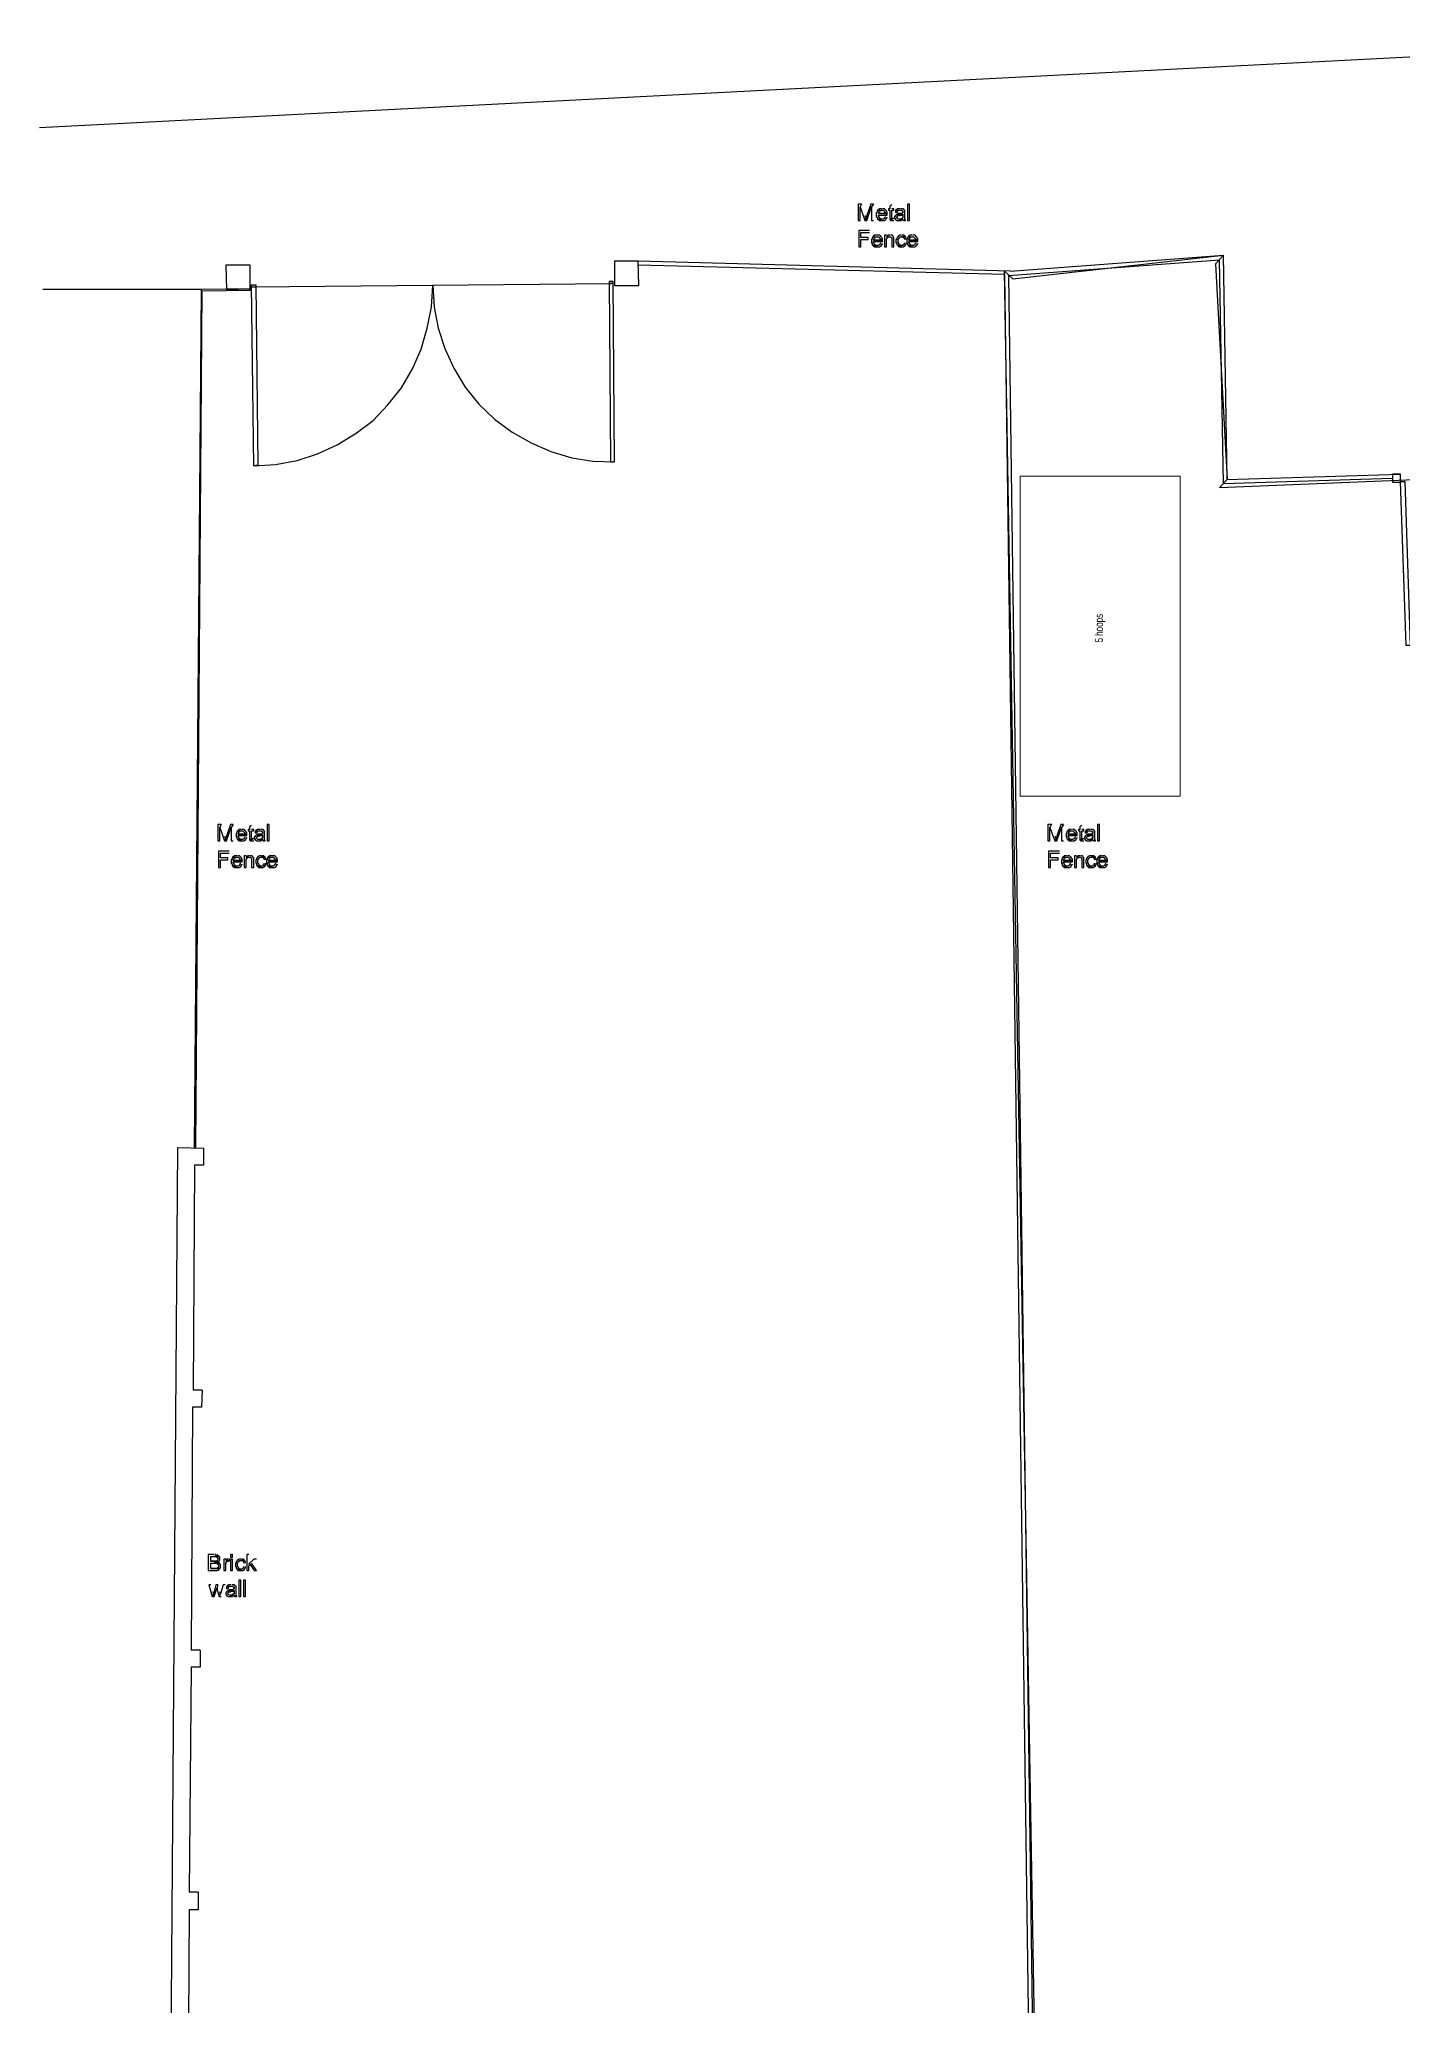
# Model space of a CAD drawing. Header units: millimetres. Extents: x 32 to 412, y 50 to 564.
# Drawn here: x 32.5 to 202.8, y 310.9 to 556.6 of the extents above; entities that cross this region are included whole.
import ezdxf

# ---------------------------------------------------------------- set-up
doc = ezdxf.new("R2010")
doc.units = ezdxf.units.MM
doc.layers.add('bike parking', color=4, linetype='CONTINUOUS', lineweight=0)
doc.layers.add('lease-plan', color=7, linetype='CONTINUOUS')
doc.styles.get("Standard").update_dxf_attribs({"font": 'txt', "width": 0.75})

# ---------------------------------------------------------------- blocks, each defined once
blk = doc.blocks.new('5 hoops')
at = {"layer": 'bike parking'}
for p, q in [((0, 40), (20, 40)), ((0, 0), (0, 40)), ((20, 40), (20, 0)), ((20, 0), (0, 0))]:
    blk.add_line(p, q, dxfattribs=at)
at = {"layer": 'bike parking', "insert": (10, 21), "char_height": 1, "width": 100, "attachment_point": 5, "rotation": 90}
blk.add_mtext('5 hoops', dxfattribs=at)

msp = doc.modelspace()

# ---------------------------------------------------------------- linework, layer by layer
at = {"layer": 'lease-plan', "color": 7}
for points in [[(32.46, 545.57), (245.59, 556.58), (395.59, 552.77)], [(135.17, 535.99), (134.75, 535.99), (134.75, 533.96), (135, 533.96), (135, 535.65)], [(135.17, 535.99), (135, 535.65), (135.59, 533.96), (135.76, 534.21), (135.76, 534.29), (135.68, 534.38), (135.68, 534.55)], [(136.69, 535.99), (136.36, 535.99), (135.85, 534.55), (135.85, 534.46), (135.76, 534.38), (135.76, 534.21), (135.59, 533.96), (135.85, 533.96), (136.44, 535.65)], [(136.69, 535.99), (136.44, 535.65), (136.44, 533.96), (136.69, 533.96)], [(138.98, 535.9), (138.73, 535.73), (138.73, 535.4), (138.56, 535.4), (138.56, 535.23), (138.73, 535.23), (138.73, 534.12), (139.07, 534.12), (139.07, 534.21), (138.98, 534.21), (138.98, 535.23), (139.24, 535.23), (139.24, 535.4), (138.98, 535.4)], [(140.93, 533.96), (141.19, 533.96), (141.19, 535.99), (140.93, 535.99), (140.93, 533.96), (140.93, 533.96)], [(137.2, 535.23), (137.2, 535.14), (137.12, 535.14), (137.12, 534.97), (137.03, 534.89), (137.03, 534.46), (137.12, 534.38), (137.12, 534.21), (137.2, 534.21), (137.2, 534.12), (137.71, 534.12), (137.54, 534.12), (137.54, 534.21), (137.46, 534.21), (137.46, 534.29), (137.37, 534.29), (137.37, 534.46), (137.29, 534.46), (137.29, 534.63), (138.39, 534.63), (138.39, 534.8), (137.29, 534.8), (137.29, 534.89), (137.37, 534.97), (137.37, 535.06), (137.46, 535.14), (137.54, 535.14), (137.54, 535.23), (137.71, 535.23)], [(137.71, 535.4), (137.54, 535.4), (137.37, 535.4), (137.37, 535.31), (137.29, 535.31), (137.2, 535.23), (137.8, 535.23), (137.88, 535.23), (137.97, 535.14), (138.05, 535.06), (138.05, 534.97), (138.14, 534.97), (138.14, 534.8), (137.29, 534.8), (138.39, 534.8), (138.39, 534.97), (138.31, 535.06), (138.31, 535.14), (138.22, 535.23), (138.14, 535.23), (138.14, 535.31), (138.05, 535.4), (137.97, 535.4), (137.88, 535.4), (137.8, 535.4)], [(138.14, 534.46), (138.14, 534.38), (138.05, 534.29), (138.05, 534.21), (137.97, 534.21), (137.88, 534.12), (137.2, 534.12), (137.29, 534.04), (137.37, 534.04), (137.37, 533.96), (137.54, 533.96), (137.71, 533.96), (137.88, 533.96), (138.05, 533.96), (138.14, 534.04), (138.22, 534.04), (138.22, 534.12), (138.31, 534.21), (138.31, 534.29), (138.39, 534.29), (138.39, 534.38)], [(139.24, 534.21), (139.15, 534.21), (139.07, 534.12), (138.73, 534.12), (138.73, 534.04), (138.81, 534.04), (138.81, 533.96), (138.9, 533.96), (139.07, 533.96), (139.15, 533.96), (139.24, 533.96)], [(139.58, 534.72), (139.49, 534.63), (139.41, 534.55), (139.41, 534.46), (139.32, 534.46), (139.32, 534.21), (139.41, 534.21), (139.41, 534.04), (139.49, 534.04), (139.58, 533.96), (139.75, 533.96), (139.92, 533.96), (140.08, 533.96), (140.17, 533.96), (140.17, 534.04), (140.25, 534.04), (140.34, 534.12), (139.92, 534.12), (139.75, 534.12), (139.66, 534.21), (139.58, 534.29), (139.58, 534.38), (139.66, 534.46), (139.66, 534.55), (139.75, 534.55), (139.92, 534.55), (140, 534.63), (140.25, 534.63), (140.34, 534.63), (140.34, 534.72)], [(139.49, 535.23), (139.49, 535.23), (139.41, 535.14), (139.41, 534.97), (139.66, 534.97), (139.66, 535.14), (139.75, 535.14), (139.75, 535.23), (139.83, 535.23), (140, 535.23)], [(140, 535.4), (139.83, 535.4), (139.75, 535.4), (139.66, 535.4), (139.58, 535.31), (139.49, 535.31), (139.49, 535.23), (140, 535.23), (140.17, 535.23), (140.25, 535.14), (140.34, 535.14), (140.34, 534.89), (140.25, 534.89), (140.25, 534.8), (140.08, 534.8), (139.75, 534.8), (139.66, 534.72), (139.58, 534.72), (140.34, 534.72), (140.34, 534.29), (140.25, 534.29), (140.25, 534.21), (140.17, 534.21), (140.08, 534.12), (140.34, 534.12), (140.34, 534.04), (140.42, 534.04), (140.42, 533.96), (140.68, 533.96), (140.68, 534.04), (140.59, 534.04), (140.59, 535.23), (140.51, 535.23), (140.51, 535.31), (140.42, 535.31), (140.42, 535.4), (140.34, 535.4), (140.25, 535.4), (140.08, 535.4)], [(140.08, 534.12), (139.92, 534.12), (140.34, 534.12)], [(136.19, 532.68), (134.83, 532.68), (134.83, 530.65), (135.08, 530.65), (135.08, 531.58), (136.02, 531.58), (136.02, 531.84), (135.08, 531.84), (135.08, 532.43), (136.19, 532.43)], [(136.61, 531.92), (136.61, 531.84), (136.53, 531.84), (136.53, 531.67), (136.44, 531.58), (136.44, 531.16), (136.53, 531.07), (136.53, 530.9), (136.61, 530.9), (136.61, 530.82), (137.12, 530.82), (136.95, 530.82), (136.95, 530.9), (136.86, 530.9), (136.86, 530.99), (136.78, 530.99), (136.78, 531.16), (136.69, 531.16), (136.69, 531.33), (137.8, 531.33), (137.8, 531.5), (136.69, 531.5), (136.69, 531.58), (136.78, 531.67), (136.78, 531.75), (136.86, 531.84), (136.95, 531.84), (136.95, 531.92), (137.12, 531.92)], [(137.12, 532.09), (136.95, 532.09), (136.78, 532.09), (136.78, 532.01), (136.69, 532.01), (136.61, 531.92), (137.2, 531.92), (137.29, 531.92), (137.37, 531.84), (137.46, 531.75), (137.46, 531.67), (137.54, 531.67), (137.54, 531.5), (136.69, 531.5), (137.8, 531.5), (137.8, 531.67), (137.71, 531.75), (137.71, 531.84), (137.63, 531.92), (137.54, 531.92), (137.54, 532.01), (137.46, 532.09), (137.37, 532.09), (137.29, 532.09), (137.2, 532.09)], [(137.54, 531.16), (137.54, 531.07), (137.46, 530.99), (137.46, 530.9), (137.37, 530.9), (137.29, 530.82), (136.61, 530.82), (136.69, 530.73), (136.78, 530.73), (136.78, 530.65), (136.95, 530.65), (137.12, 530.65), (137.29, 530.65), (137.46, 530.65), (137.54, 530.73), (137.63, 530.73), (137.63, 530.82), (137.71, 530.9), (137.71, 530.99), (137.8, 530.99), (137.8, 531.07)], [(138.31, 532.09), (138.05, 532.09), (138.05, 530.65), (138.31, 530.65), (138.31, 531.67), (138.39, 531.75), (138.39, 531.84), (138.47, 531.84), (138.56, 531.92), (138.31, 531.92)], [(138.73, 532.09), (138.56, 532.09), (138.47, 532.09), (138.47, 532.01), (138.39, 532.01), (138.31, 531.92), (138.73, 531.92), (138.81, 531.92), (138.9, 531.84), (138.98, 531.84), (138.98, 530.65), (139.24, 530.65), (139.24, 531.84), (139.15, 531.92), (139.15, 532.01), (139.07, 532.01), (139.07, 532.09), (138.98, 532.09), (138.9, 532.09), (138.81, 532.09)], [(138.31, 531.92), (138.56, 531.92), (138.73, 531.92)], [(140.17, 532.09), (140, 532.09), (139.92, 532.09), (139.83, 532.01), (139.75, 532.01), (139.75, 531.92), (139.66, 531.92), (139.66, 531.84), (139.58, 531.75), (139.58, 531.58), (139.49, 531.58), (139.49, 531.16), (139.58, 531.16), (139.58, 530.9), (139.66, 530.9), (139.66, 530.82), (140.17, 530.82), (140.08, 530.82), (140, 530.82), (140, 530.9), (139.92, 530.9), (139.92, 530.99), (139.83, 530.99), (139.83, 531.16), (139.75, 531.16), (139.75, 531.58), (139.83, 531.67), (139.83, 531.75), (139.92, 531.84), (140, 531.84), (140, 531.92), (140.17, 531.92), (140.68, 531.92), (140.59, 532.01), (140.51, 532.01), (140.51, 532.09), (140.42, 532.09), (140.34, 532.09), (140.25, 532.09)], [(140.51, 531.16), (140.51, 530.99), (140.42, 530.9), (140.34, 530.9), (140.34, 530.82), (140.25, 530.82), (139.66, 530.82), (139.75, 530.82), (139.75, 530.73), (139.83, 530.73), (139.83, 530.65), (139.92, 530.65), (140.08, 530.65), (140.25, 530.65), (140.42, 530.65), (140.51, 530.73), (140.59, 530.73), (140.59, 530.82), (140.68, 530.82), (140.68, 530.9), (140.76, 530.99), (140.76, 531.16)], [(140.68, 531.92), (140.17, 531.92), (140.34, 531.92), (140.42, 531.84), (140.51, 531.75), (140.51, 531.67), (140.76, 531.67), (140.76, 531.75), (140.68, 531.84), (140.68, 531.92)], [(141.02, 531.92), (141.02, 531.84), (140.93, 531.84), (140.93, 531.67), (140.85, 531.58), (140.85, 531.16), (140.93, 531.07), (140.93, 530.9), (141.02, 530.9), (141.02, 530.82), (141.53, 530.82), (141.36, 530.82), (141.36, 530.9), (141.27, 530.9), (141.27, 530.99), (141.19, 530.99), (141.19, 531.16), (141.1, 531.16), (141.1, 531.33), (142.2, 531.33), (142.2, 531.5), (141.1, 531.5), (141.1, 531.58), (141.19, 531.67), (141.19, 531.75), (141.27, 531.84), (141.36, 531.84), (141.36, 531.92), (141.53, 531.92)], [(141.53, 532.09), (141.36, 532.09), (141.19, 532.09), (141.19, 532.01), (141.1, 532.01), (141.02, 531.92), (141.61, 531.92), (141.69, 531.92), (141.78, 531.84), (141.86, 531.75), (141.86, 531.67), (141.95, 531.67), (141.95, 531.5), (141.1, 531.5), (142.2, 531.5), (142.2, 531.67), (142.12, 531.75), (142.12, 531.84), (142.03, 531.92), (141.95, 531.92), (141.95, 532.01), (141.86, 532.09), (141.78, 532.09), (141.69, 532.09), (141.61, 532.09)], [(141.95, 531.16), (141.95, 531.07), (141.86, 530.99), (141.86, 530.9), (141.78, 530.9), (141.69, 530.82), (141.02, 530.82), (141.1, 530.73), (141.19, 530.73), (141.19, 530.65), (141.36, 530.65), (141.53, 530.65), (141.69, 530.65), (141.86, 530.65), (141.95, 530.73), (142.03, 530.73), (142.03, 530.82), (142.12, 530.9), (142.12, 530.99), (142.2, 530.99), (142.2, 531.07)], [(55.85, 525.31), (58.81, 525.4), (58.81, 528.36), (55.76, 528.36), (55.85, 525.31), (55.85, 525.31)], [(104.32, 525.82), (107.37, 525.82), (107.29, 528.87), (104.32, 528.87), (104.32, 525.82), (104.32, 525.82)], [(153.81, 527.6), (107.29, 528.87)], [(153.05, 527.18), (107.29, 528.36)], [(153.05, 527.6), (154.07, 526.67), (180.42, 529.63)], [(153.56, 527.09), (179.92, 529.04)], [(153.81, 527.6), (180.42, 529.63)], [(154.07, 526.67), (180.42, 529.63), (179.41, 528.53)], [(180.42, 529.63), (179.41, 528.53), (180.85, 501.58)], [(179.41, 528.53), (180.85, 501.58), (179.92, 500.57)], [(180.42, 501.07), (179.92, 529.04)], [(180.85, 501.58), (180.42, 529.63)], [(58.98, 525.9), (59.49, 525.9), (59.75, 503.36), (59.24, 503.28), (58.98, 525.9), (58.98, 525.9)], [(59.24, 525.65), (103.9, 526.07)], [(104.15, 526.33), (103.64, 526.33), (103.81, 503.79), (104.32, 503.79), (104.15, 526.33), (104.15, 526.33)], [(104.15, 526.07), (103.64, 526.07)], [(156.86, 249.72), (157.8, 249.72), (153.05, 527.6)], [(157.8, 249.72), (153.05, 527.6), (154.07, 526.67)], [(153.05, 527.18), (156.78, 252.26)], [(153.56, 527.09), (157.29, 252.26)], [(52.71, 525.31), (32.88, 525.31)], [(51.86, 418.11), (52.71, 525.31)], [(52.03, 418.11), (52.8, 525.14)], [(58.81, 525.4), (52.71, 525.31)], [(52.8, 525.14), (58.81, 525.23), (58.81, 525.4)], [(58.98, 525.65), (59.49, 525.65)], [(59.24, 503.28), (61.95, 503.45), (64.66, 503.96), (67.2, 504.8), (69.66, 505.9), (72.03, 507.35), (74.15, 508.96), (76.02, 510.9), (77.71, 513.02), (79.07, 515.4), (80.17, 517.85), (80.93, 520.48), (81.44, 523.11), (81.61, 525.82)], [(81.61, 525.82), (81.78, 523.11), (82.29, 520.48), (83.14, 517.94), (84.24, 515.48), (85.68, 513.11), (87.37, 510.99), (89.32, 509.12), (91.53, 507.51), (93.9, 506.16), (96.36, 505.06), (98.98, 504.29), (101.61, 503.87), (104.32, 503.79)], [(180.85, 501.58), (179.92, 500.57), (243.98, 503.19)], [(179.92, 500.57), (243.98, 503.19), (245.08, 502.18)], [(180.42, 501.07), (201.53, 501.75)], [(180.85, 501.58), (202.54, 502.26)], [(201.53, 501.24), (202.54, 501.24), (202.54, 502.26), (201.53, 502.26), (201.53, 501.24), (201.53, 501.24)], [(202.54, 501.33), (202.54, 502.26)], [(202.54, 501.33), (203.05, 501.33), (203.73, 480.82), (203.22, 480.82), (202.54, 501.33), (202.54, 501.33)], [(55.17, 458.45), (54.75, 458.45), (54.75, 456.41), (55, 456.41), (55, 458.11)], [(55.17, 458.45), (55, 458.11), (55.59, 456.41), (55.76, 456.67), (55.76, 456.75), (55.68, 456.84), (55.68, 457.01)], [(56.69, 458.45), (56.36, 458.45), (55.85, 457.01), (55.85, 456.92), (55.76, 456.84), (55.76, 456.67), (55.59, 456.41), (55.85, 456.41), (56.44, 458.11)], [(56.69, 458.45), (56.44, 458.11), (56.44, 456.41), (56.69, 456.41)], [(57.2, 457.68), (57.2, 457.6), (57.12, 457.6), (57.12, 457.43), (57.03, 457.35), (57.03, 456.92), (57.12, 456.84), (57.12, 456.67), (57.2, 456.67), (57.2, 456.58), (57.71, 456.58), (57.54, 456.58), (57.54, 456.67), (57.46, 456.67), (57.46, 456.75), (57.37, 456.75), (57.37, 456.92), (57.29, 456.92), (57.29, 457.09), (58.39, 457.09), (58.39, 457.26), (57.29, 457.26), (57.29, 457.35), (57.37, 457.43), (57.37, 457.51), (57.46, 457.6), (57.54, 457.6), (57.54, 457.68), (57.71, 457.68)], [(57.71, 457.85), (57.54, 457.85), (57.37, 457.85), (57.37, 457.77), (57.29, 457.77), (57.2, 457.68), (57.8, 457.68), (57.88, 457.68), (57.97, 457.6), (58.05, 457.51), (58.05, 457.43), (58.14, 457.43), (58.14, 457.26), (57.29, 457.26), (58.39, 457.26), (58.39, 457.43), (58.3, 457.51), (58.3, 457.6), (58.22, 457.68), (58.14, 457.68), (58.14, 457.77), (58.05, 457.85), (57.97, 457.85), (57.88, 457.85), (57.8, 457.85)], [(58.98, 458.36), (58.73, 458.19), (58.73, 457.85), (58.56, 457.85), (58.56, 457.68), (58.73, 457.68), (58.73, 456.58), (59.07, 456.58), (59.07, 456.67), (58.98, 456.67), (58.98, 457.68), (59.24, 457.68), (59.24, 457.85), (58.98, 457.85)], [(59.58, 457.18), (59.49, 457.09), (59.41, 457.01), (59.41, 456.92), (59.32, 456.92), (59.32, 456.67), (59.41, 456.67), (59.41, 456.5), (59.49, 456.5), (59.58, 456.41), (59.75, 456.41), (59.91, 456.41), (60.08, 456.41), (60.17, 456.41), (60.17, 456.5), (60.25, 456.5), (60.34, 456.58), (59.91, 456.58), (59.75, 456.58), (59.66, 456.67), (59.58, 456.75), (59.58, 456.84), (59.66, 456.92), (59.66, 457.01), (59.75, 457.01), (59.91, 457.01), (60, 457.09), (60.25, 457.09), (60.34, 457.09), (60.34, 457.18)], [(59.49, 457.68), (59.49, 457.68), (59.41, 457.6), (59.41, 457.43), (59.66, 457.43), (59.66, 457.6), (59.75, 457.6), (59.75, 457.68), (59.83, 457.68), (60, 457.68)], [(60, 457.85), (59.83, 457.85), (59.75, 457.85), (59.66, 457.85), (59.58, 457.77), (59.49, 457.77), (59.49, 457.68), (60, 457.68), (60.17, 457.68), (60.25, 457.6), (60.34, 457.6), (60.34, 457.35), (60.25, 457.35), (60.25, 457.26), (60.08, 457.26), (59.75, 457.26), (59.66, 457.18), (59.58, 457.18), (60.34, 457.18), (60.34, 456.75), (60.25, 456.75), (60.25, 456.67), (60.17, 456.67), (60.08, 456.58), (60.34, 456.58), (60.34, 456.5), (60.42, 456.5), (60.42, 456.41), (60.68, 456.41), (60.68, 456.5), (60.59, 456.5), (60.59, 457.68), (60.51, 457.68), (60.51, 457.77), (60.42, 457.77), (60.42, 457.85), (60.34, 457.85), (60.25, 457.85), (60.08, 457.85)], [(60.93, 456.41), (61.19, 456.41), (61.19, 458.45), (60.93, 458.45), (60.93, 456.41), (60.93, 456.41)], [(158.9, 458.45), (158.47, 458.45), (158.47, 456.41), (158.73, 456.41), (158.73, 458.11)], [(158.9, 458.45), (158.73, 458.11), (159.32, 456.41), (159.49, 456.67), (159.49, 456.75), (159.41, 456.84), (159.41, 457.01)], [(160.42, 458.45), (160.08, 458.45), (159.58, 457.01), (159.58, 456.92), (159.49, 456.84), (159.49, 456.67), (159.32, 456.41), (159.58, 456.41), (160.17, 458.11)], [(160.42, 458.45), (160.17, 458.11), (160.17, 456.41), (160.42, 456.41)], [(160.93, 457.68), (160.93, 457.6), (160.85, 457.6), (160.85, 457.43), (160.76, 457.35), (160.76, 456.92), (160.85, 456.84), (160.85, 456.67), (160.93, 456.67), (160.93, 456.58), (161.44, 456.58), (161.27, 456.58), (161.27, 456.67), (161.19, 456.67), (161.19, 456.75), (161.1, 456.75), (161.1, 456.92), (161.02, 456.92), (161.02, 457.09), (162.12, 457.09), (162.12, 457.26), (161.02, 457.26), (161.02, 457.35), (161.1, 457.43), (161.1, 457.51), (161.19, 457.6), (161.27, 457.6), (161.27, 457.68), (161.44, 457.68)], [(161.44, 457.85), (161.27, 457.85), (161.1, 457.85), (161.1, 457.77), (161.02, 457.77), (160.93, 457.68), (161.53, 457.68), (161.61, 457.68), (161.69, 457.6), (161.78, 457.51), (161.78, 457.43), (161.86, 457.43), (161.86, 457.26), (161.02, 457.26), (162.12, 457.26), (162.12, 457.43), (162.03, 457.51), (162.03, 457.6), (161.95, 457.68), (161.86, 457.68), (161.86, 457.77), (161.78, 457.85), (161.69, 457.85), (161.61, 457.85), (161.53, 457.85)], [(162.71, 458.36), (162.46, 458.19), (162.46, 457.85), (162.29, 457.85), (162.29, 457.68), (162.46, 457.68), (162.46, 456.58), (162.8, 456.58), (162.8, 456.67), (162.71, 456.67), (162.71, 457.68), (162.97, 457.68), (162.97, 457.85), (162.71, 457.85)], [(163.31, 457.18), (163.22, 457.09), (163.14, 457.01), (163.14, 456.92), (163.05, 456.92), (163.05, 456.67), (163.14, 456.67), (163.14, 456.5), (163.22, 456.5), (163.31, 456.41), (163.47, 456.41), (163.64, 456.41), (163.81, 456.41), (163.9, 456.41), (163.9, 456.5), (163.98, 456.5), (164.07, 456.58), (163.64, 456.58), (163.47, 456.58), (163.39, 456.67), (163.31, 456.75), (163.31, 456.84), (163.39, 456.92), (163.39, 457.01), (163.47, 457.01), (163.64, 457.01), (163.73, 457.09), (163.98, 457.09), (164.07, 457.09), (164.07, 457.18)], [(163.22, 457.68), (163.22, 457.68), (163.14, 457.6), (163.14, 457.43), (163.39, 457.43), (163.39, 457.6), (163.47, 457.6), (163.47, 457.68), (163.56, 457.68), (163.73, 457.68)], [(163.73, 457.85), (163.56, 457.85), (163.47, 457.85), (163.39, 457.85), (163.31, 457.77), (163.22, 457.77), (163.22, 457.68), (163.73, 457.68), (163.9, 457.68), (163.98, 457.6), (164.07, 457.6), (164.07, 457.35), (163.98, 457.35), (163.98, 457.26), (163.81, 457.26), (163.47, 457.26), (163.39, 457.18), (163.31, 457.18), (164.07, 457.18), (164.07, 456.75), (163.98, 456.75), (163.98, 456.67), (163.9, 456.67), (163.81, 456.58), (164.07, 456.58), (164.07, 456.5), (164.15, 456.5), (164.15, 456.41), (164.41, 456.41), (164.41, 456.5), (164.32, 456.5), (164.32, 457.68), (164.24, 457.68), (164.24, 457.77), (164.15, 457.77), (164.15, 457.85), (164.07, 457.85), (163.98, 457.85), (163.81, 457.85)], [(164.66, 456.41), (164.92, 456.41), (164.92, 458.45), (164.66, 458.45), (164.66, 456.41), (164.66, 456.41)], [(56.19, 455.14), (54.83, 455.14), (54.83, 453.11), (55.08, 453.11), (55.08, 454.04), (56.02, 454.04), (56.02, 454.29), (55.08, 454.29), (55.08, 454.89), (56.19, 454.89)], [(58.14, 456.92), (58.14, 456.84), (58.05, 456.75), (58.05, 456.67), (57.97, 456.67), (57.88, 456.58), (57.2, 456.58), (57.29, 456.5), (57.37, 456.5), (57.37, 456.41), (57.54, 456.41), (57.71, 456.41), (57.88, 456.41), (58.05, 456.41), (58.14, 456.5), (58.22, 456.5), (58.22, 456.58), (58.3, 456.67), (58.3, 456.75), (58.39, 456.75), (58.39, 456.84)], [(59.24, 456.67), (59.15, 456.67), (59.07, 456.58), (58.73, 456.58), (58.73, 456.5), (58.81, 456.5), (58.81, 456.41), (58.9, 456.41), (59.07, 456.41), (59.15, 456.41), (59.24, 456.41)], [(60.08, 456.58), (59.91, 456.58), (60.34, 456.58)], [(159.92, 455.14), (158.56, 455.14), (158.56, 453.11), (158.81, 453.11), (158.81, 454.04), (159.75, 454.04), (159.75, 454.29), (158.81, 454.29), (158.81, 454.89), (159.92, 454.89)], [(161.86, 456.92), (161.86, 456.84), (161.78, 456.75), (161.78, 456.67), (161.69, 456.67), (161.61, 456.58), (160.93, 456.58), (161.02, 456.5), (161.1, 456.5), (161.1, 456.41), (161.27, 456.41), (161.44, 456.41), (161.61, 456.41), (161.78, 456.41), (161.86, 456.5), (161.95, 456.5), (161.95, 456.58), (162.03, 456.67), (162.03, 456.75), (162.12, 456.75), (162.12, 456.84)], [(162.97, 456.67), (162.88, 456.67), (162.8, 456.58), (162.46, 456.58), (162.46, 456.5), (162.54, 456.5), (162.54, 456.41), (162.63, 456.41), (162.8, 456.41), (162.88, 456.41), (162.97, 456.41)], [(163.81, 456.58), (163.64, 456.58), (164.07, 456.58)], [(56.61, 454.38), (56.61, 454.29), (56.53, 454.29), (56.53, 454.12), (56.44, 454.04), (56.44, 453.62), (56.53, 453.53), (56.53, 453.36), (56.61, 453.36), (56.61, 453.28), (57.12, 453.28), (56.95, 453.28), (56.95, 453.36), (56.86, 453.36), (56.86, 453.45), (56.78, 453.45), (56.78, 453.62), (56.69, 453.62), (56.69, 453.79), (57.8, 453.79), (57.8, 453.96), (56.69, 453.96), (56.69, 454.04), (56.78, 454.12), (56.78, 454.21), (56.86, 454.29), (56.95, 454.29), (56.95, 454.38), (57.12, 454.38)], [(57.12, 454.55), (56.95, 454.55), (56.78, 454.55), (56.78, 454.46), (56.69, 454.46), (56.61, 454.38), (57.2, 454.38), (57.29, 454.38), (57.37, 454.29), (57.46, 454.21), (57.46, 454.12), (57.54, 454.12), (57.54, 453.96), (56.69, 453.96), (57.8, 453.96), (57.8, 454.12), (57.71, 454.21), (57.71, 454.29), (57.63, 454.38), (57.54, 454.38), (57.54, 454.46), (57.46, 454.55), (57.37, 454.55), (57.29, 454.55), (57.2, 454.55)], [(57.54, 453.62), (57.54, 453.53), (57.46, 453.45), (57.46, 453.36), (57.37, 453.36), (57.29, 453.28), (56.61, 453.28), (56.69, 453.19), (56.78, 453.19), (56.78, 453.11), (56.95, 453.11), (57.12, 453.11), (57.29, 453.11), (57.46, 453.11), (57.54, 453.19), (57.63, 453.19), (57.63, 453.28), (57.71, 453.36), (57.71, 453.45), (57.8, 453.45), (57.8, 453.53)], [(58.3, 454.55), (58.05, 454.55), (58.05, 453.11), (58.3, 453.11), (58.3, 454.12), (58.39, 454.21), (58.39, 454.29), (58.47, 454.29), (58.56, 454.38), (58.3, 454.38)], [(58.73, 454.55), (58.56, 454.55), (58.47, 454.55), (58.47, 454.46), (58.39, 454.46), (58.3, 454.38), (58.73, 454.38), (58.81, 454.38), (58.9, 454.29), (58.98, 454.29), (58.98, 453.11), (59.24, 453.11), (59.24, 454.29), (59.15, 454.38), (59.15, 454.46), (59.07, 454.46), (59.07, 454.55), (58.98, 454.55), (58.9, 454.55), (58.81, 454.55)], [(58.3, 454.38), (58.56, 454.38), (58.73, 454.38)], [(60.17, 454.55), (60, 454.55), (59.91, 454.55), (59.83, 454.46), (59.75, 454.46), (59.75, 454.38), (59.66, 454.38), (59.66, 454.29), (59.58, 454.21), (59.58, 454.04), (59.49, 454.04), (59.49, 453.62), (59.58, 453.62), (59.58, 453.36), (59.66, 453.36), (59.66, 453.28), (60.17, 453.28), (60.08, 453.28), (60, 453.28), (60, 453.36), (59.91, 453.36), (59.91, 453.45), (59.83, 453.45), (59.83, 453.62), (59.75, 453.62), (59.75, 454.04), (59.83, 454.12), (59.83, 454.21), (59.91, 454.29), (60, 454.29), (60, 454.38), (60.17, 454.38), (60.68, 454.38), (60.59, 454.46), (60.51, 454.46), (60.51, 454.55), (60.42, 454.55), (60.34, 454.55), (60.25, 454.55)], [(60.51, 453.62), (60.51, 453.45), (60.42, 453.36), (60.34, 453.36), (60.34, 453.28), (60.25, 453.28), (59.66, 453.28), (59.75, 453.28), (59.75, 453.19), (59.83, 453.19), (59.83, 453.11), (59.91, 453.11), (60.08, 453.11), (60.25, 453.11), (60.42, 453.11), (60.51, 453.19), (60.59, 453.19), (60.59, 453.28), (60.68, 453.28), (60.68, 453.36), (60.76, 453.45), (60.76, 453.62)], [(60.68, 454.38), (60.17, 454.38), (60.34, 454.38), (60.42, 454.29), (60.51, 454.21), (60.51, 454.12), (60.76, 454.12), (60.76, 454.21), (60.68, 454.29), (60.68, 454.38)], [(61.02, 454.38), (61.02, 454.29), (60.93, 454.29), (60.93, 454.12), (60.85, 454.04), (60.85, 453.62), (60.93, 453.53), (60.93, 453.36), (61.02, 453.36), (61.02, 453.28), (61.53, 453.28), (61.36, 453.28), (61.36, 453.36), (61.27, 453.36), (61.27, 453.45), (61.19, 453.45), (61.19, 453.62), (61.1, 453.62), (61.1, 453.79), (62.2, 453.79), (62.2, 453.96), (61.1, 453.96), (61.1, 454.04), (61.19, 454.12), (61.19, 454.21), (61.27, 454.29), (61.36, 454.29), (61.36, 454.38), (61.53, 454.38)], [(61.53, 454.55), (61.36, 454.55), (61.19, 454.55), (61.19, 454.46), (61.1, 454.46), (61.02, 454.38), (61.61, 454.38), (61.69, 454.38), (61.78, 454.29), (61.86, 454.21), (61.86, 454.12), (61.95, 454.12), (61.95, 453.96), (61.1, 453.96), (62.2, 453.96), (62.2, 454.12), (62.12, 454.21), (62.12, 454.29), (62.03, 454.38), (61.95, 454.38), (61.95, 454.46), (61.86, 454.55), (61.78, 454.55), (61.69, 454.55), (61.61, 454.55)], [(61.95, 453.62), (61.95, 453.53), (61.86, 453.45), (61.86, 453.36), (61.78, 453.36), (61.69, 453.28), (61.02, 453.28), (61.1, 453.19), (61.19, 453.19), (61.19, 453.11), (61.36, 453.11), (61.53, 453.11), (61.69, 453.11), (61.86, 453.11), (61.95, 453.19), (62.03, 453.19), (62.03, 453.28), (62.12, 453.36), (62.12, 453.45), (62.2, 453.45), (62.2, 453.53)], [(160.34, 454.38), (160.34, 454.29), (160.25, 454.29), (160.25, 454.12), (160.17, 454.04), (160.17, 453.62), (160.25, 453.53), (160.25, 453.36), (160.34, 453.36), (160.34, 453.28), (160.85, 453.28), (160.68, 453.28), (160.68, 453.36), (160.59, 453.36), (160.59, 453.45), (160.51, 453.45), (160.51, 453.62), (160.42, 453.62), (160.42, 453.79), (161.53, 453.79), (161.53, 453.96), (160.42, 453.96), (160.42, 454.04), (160.51, 454.12), (160.51, 454.21), (160.59, 454.29), (160.68, 454.29), (160.68, 454.38), (160.85, 454.38)], [(160.85, 454.55), (160.68, 454.55), (160.51, 454.55), (160.51, 454.46), (160.42, 454.46), (160.34, 454.38), (160.93, 454.38), (161.02, 454.38), (161.1, 454.29), (161.19, 454.21), (161.19, 454.12), (161.27, 454.12), (161.27, 453.96), (160.42, 453.96), (161.53, 453.96), (161.53, 454.12), (161.44, 454.21), (161.44, 454.29), (161.36, 454.38), (161.27, 454.38), (161.27, 454.46), (161.19, 454.55), (161.1, 454.55), (161.02, 454.55), (160.93, 454.55)], [(161.27, 453.62), (161.27, 453.53), (161.19, 453.45), (161.19, 453.36), (161.1, 453.36), (161.02, 453.28), (160.34, 453.28), (160.42, 453.19), (160.51, 453.19), (160.51, 453.11), (160.68, 453.11), (160.85, 453.11), (161.02, 453.11), (161.19, 453.11), (161.27, 453.19), (161.36, 453.19), (161.36, 453.28), (161.44, 453.36), (161.44, 453.45), (161.53, 453.45), (161.53, 453.53)], [(162.03, 454.55), (161.78, 454.55), (161.78, 453.11), (162.03, 453.11), (162.03, 454.12), (162.12, 454.21), (162.12, 454.29), (162.2, 454.29), (162.29, 454.38), (162.03, 454.38)], [(162.46, 454.55), (162.29, 454.55), (162.2, 454.55), (162.2, 454.46), (162.12, 454.46), (162.03, 454.38), (162.46, 454.38), (162.54, 454.38), (162.63, 454.29), (162.71, 454.29), (162.71, 453.11), (162.97, 453.11), (162.97, 454.29), (162.88, 454.38), (162.88, 454.46), (162.8, 454.46), (162.8, 454.55), (162.71, 454.55), (162.63, 454.55), (162.54, 454.55)], [(162.03, 454.38), (162.29, 454.38), (162.46, 454.38)], [(163.9, 454.55), (163.73, 454.55), (163.64, 454.55), (163.56, 454.46), (163.47, 454.46), (163.47, 454.38), (163.39, 454.38), (163.39, 454.29), (163.31, 454.21), (163.31, 454.04), (163.22, 454.04), (163.22, 453.62), (163.31, 453.62), (163.31, 453.36), (163.39, 453.36), (163.39, 453.28), (163.9, 453.28), (163.81, 453.28), (163.73, 453.28), (163.73, 453.36), (163.64, 453.36), (163.64, 453.45), (163.56, 453.45), (163.56, 453.62), (163.47, 453.62), (163.47, 454.04), (163.56, 454.12), (163.56, 454.21), (163.64, 454.29), (163.73, 454.29), (163.73, 454.38), (163.9, 454.38), (164.41, 454.38), (164.32, 454.46), (164.24, 454.46), (164.24, 454.55), (164.15, 454.55), (164.07, 454.55), (163.98, 454.55)], [(164.24, 453.62), (164.24, 453.45), (164.15, 453.36), (164.07, 453.36), (164.07, 453.28), (163.98, 453.28), (163.39, 453.28), (163.47, 453.28), (163.47, 453.19), (163.56, 453.19), (163.56, 453.11), (163.64, 453.11), (163.81, 453.11), (163.98, 453.11), (164.15, 453.11), (164.24, 453.19), (164.32, 453.19), (164.32, 453.28), (164.41, 453.28), (164.41, 453.36), (164.49, 453.45), (164.49, 453.62)], [(164.41, 454.38), (163.9, 454.38), (164.07, 454.38), (164.15, 454.29), (164.24, 454.21), (164.24, 454.12), (164.49, 454.12), (164.49, 454.21), (164.41, 454.29), (164.41, 454.38)], [(164.75, 454.38), (164.75, 454.29), (164.66, 454.29), (164.66, 454.12), (164.58, 454.04), (164.58, 453.62), (164.66, 453.53), (164.66, 453.36), (164.75, 453.36), (164.75, 453.28), (165.25, 453.28), (165.08, 453.28), (165.08, 453.36), (165, 453.36), (165, 453.45), (164.92, 453.45), (164.92, 453.62), (164.83, 453.62), (164.83, 453.79), (165.93, 453.79), (165.93, 453.96), (164.83, 453.96), (164.83, 454.04), (164.92, 454.12), (164.92, 454.21), (165, 454.29), (165.08, 454.29), (165.08, 454.38), (165.25, 454.38)], [(165.25, 454.55), (165.08, 454.55), (164.92, 454.55), (164.92, 454.46), (164.83, 454.46), (164.75, 454.38), (165.34, 454.38), (165.42, 454.38), (165.51, 454.29), (165.59, 454.21), (165.59, 454.12), (165.68, 454.12), (165.68, 453.96), (164.83, 453.96), (165.93, 453.96), (165.93, 454.12), (165.85, 454.21), (165.85, 454.29), (165.76, 454.38), (165.68, 454.38), (165.68, 454.46), (165.59, 454.55), (165.51, 454.55), (165.42, 454.55), (165.34, 454.55)], [(165.68, 453.62), (165.68, 453.53), (165.59, 453.45), (165.59, 453.36), (165.51, 453.36), (165.42, 453.28), (164.75, 453.28), (164.83, 453.19), (164.92, 453.19), (164.92, 453.11), (165.08, 453.11), (165.25, 453.11), (165.42, 453.11), (165.59, 453.11), (165.68, 453.19), (165.76, 453.19), (165.76, 453.28), (165.85, 453.36), (165.85, 453.45), (165.93, 453.45), (165.93, 453.53)], [(48.47, 243.96), (49.75, 418.11), (52.97, 418.02)], [(52.97, 418.02), (52.97, 415.9)], [(51.86, 415.9), (51.69, 387.77)], [(52.97, 415.9), (51.86, 415.9)], [(52.8, 387.77), (51.69, 387.77)], [(52.8, 387.77), (52.71, 385.65)], [(51.61, 385.65), (51.44, 355.31)], [(52.71, 385.65), (51.61, 385.65)], [(54.32, 367.26), (53.56, 367.26), (53.56, 365.23), (54.49, 365.23), (54.66, 365.23), (54.75, 365.31), (54.83, 365.31), (54.91, 365.4), (55, 365.48), (53.9, 365.48), (53.9, 366.16), (55, 366.16), (54.91, 366.16), (54.91, 366.24), (54.75, 366.24), (54.75, 366.33), (54.83, 366.33), (53.9, 366.41), (53.9, 367.01), (54.91, 367.01), (54.83, 367.09), (54.75, 367.18), (54.66, 367.18), (54.49, 367.18), (54.49, 367.26), (54.41, 367.26)], [(54.91, 367.01), (54.24, 367.01), (54.41, 367.01), (54.49, 367.01), (54.58, 367.01), (54.58, 366.92), (54.66, 366.92), (54.66, 366.84), (54.75, 366.84), (54.75, 366.58), (54.66, 366.5), (54.58, 366.41), (54.49, 366.41), (54.41, 366.41), (53.9, 366.41), (54.83, 366.33), (54.91, 366.41), (54.91, 366.5), (55, 366.58), (55, 366.92), (54.91, 367.01)], [(55, 366.16), (54.32, 366.16), (54.49, 366.16), (54.58, 366.16), (54.66, 366.07), (54.75, 366.07), (54.75, 365.99), (54.83, 365.99), (54.83, 365.65), (54.75, 365.57), (54.66, 365.57), (54.66, 365.48), (54.58, 365.48), (54.49, 365.48), (53.9, 365.48), (55, 365.48), (55.08, 365.57), (55.08, 365.99), (55, 366.07)], [(55.76, 366.67), (55.51, 366.67), (55.51, 365.23), (55.76, 365.23), (55.76, 366.24), (55.85, 366.24), (55.85, 366.41), (55.93, 366.41), (56.02, 366.41), (56.02, 366.5), (55.76, 366.5)], [(56.02, 366.67), (55.93, 366.67), (55.85, 366.67), (55.85, 366.58), (55.76, 366.5), (56.02, 366.5), (56.1, 366.41), (56.19, 366.41), (56.27, 366.67), (56.19, 366.67), (56.1, 366.67)], [(56.36, 366.92), (56.61, 366.92), (56.61, 367.26), (56.36, 367.26), (56.36, 366.92), (56.36, 366.92)], [(56.36, 365.23), (56.61, 365.23), (56.61, 366.67), (56.36, 366.67), (56.36, 365.23), (56.36, 365.23)], [(57.63, 366.67), (57.46, 366.67), (57.37, 366.67), (57.29, 366.58), (57.2, 366.58), (57.2, 366.5), (57.12, 366.5), (57.12, 366.41), (57.03, 366.33), (57.03, 366.16), (56.95, 366.16), (56.95, 365.73), (57.03, 365.73), (57.03, 365.48), (57.12, 365.48), (57.12, 365.4), (57.63, 365.4), (57.54, 365.4), (57.46, 365.4), (57.46, 365.48), (57.37, 365.48), (57.37, 365.57), (57.29, 365.57), (57.29, 365.73), (57.2, 365.73), (57.2, 366.16), (57.29, 366.24), (57.29, 366.33), (57.37, 366.41), (57.46, 366.41), (57.46, 366.5), (57.63, 366.5), (58.14, 366.5), (58.05, 366.58), (57.97, 366.58), (57.97, 366.67), (57.88, 366.67), (57.8, 366.67), (57.71, 366.67)], [(58.14, 366.5), (57.63, 366.5), (57.8, 366.5), (57.88, 366.41), (57.97, 366.33), (57.97, 366.24), (58.22, 366.24), (58.22, 366.33), (58.14, 366.41), (58.14, 366.5)], [(58.64, 367.26), (58.39, 367.26), (58.39, 365.23), (58.64, 365.23), (58.64, 365.82), (58.81, 365.99), (58.64, 366.07)], [(59.58, 366.67), (59.24, 366.67), (58.64, 366.07), (58.81, 365.99), (59.32, 365.23), (59.58, 365.23), (58.98, 366.16)], [(57.97, 365.73), (57.97, 365.57), (57.88, 365.48), (57.8, 365.48), (57.8, 365.4), (57.71, 365.4), (57.12, 365.4), (57.2, 365.4), (57.2, 365.31), (57.29, 365.31), (57.29, 365.23), (57.37, 365.23), (57.54, 365.23), (57.71, 365.23), (57.88, 365.23), (57.97, 365.31), (58.05, 365.31), (58.05, 365.4), (58.14, 365.4), (58.14, 365.48), (58.22, 365.57), (58.22, 365.73)], [(57.37, 362.01), (57.63, 362.01), (57.63, 364.04), (57.37, 364.04), (57.37, 362.01), (57.37, 362.01)], [(57.97, 362.01), (58.22, 362.01), (58.22, 364.04), (57.97, 364.04), (57.97, 362.01), (57.97, 362.01)], [(53.9, 363.45), (53.64, 363.45), (54.07, 362.01), (54.24, 362.35), (54.15, 362.6)], [(54.75, 363.45), (54.49, 363.45), (54.32, 362.6), (54.24, 362.51), (54.24, 362.35), (54.07, 362.01), (54.32, 362.01), (54.66, 363.11)], [(54.75, 363.45), (54.66, 363.11), (54.66, 362.85), (54.91, 362.01), (55.08, 362.35), (55, 362.6)], [(55.68, 363.45), (55.42, 363.45), (55.17, 362.6), (55.08, 362.35), (54.91, 362.01), (55.17, 362.01)], [(56.02, 362.77), (55.93, 362.68), (55.85, 362.6), (55.85, 362.51), (55.76, 362.51), (55.76, 362.26), (55.85, 362.26), (55.85, 362.09), (55.93, 362.09), (56.02, 362.01), (56.19, 362.01), (56.36, 362.01), (56.53, 362.01), (56.61, 362.01), (56.61, 362.09), (56.69, 362.09), (56.78, 362.18), (56.36, 362.18), (56.19, 362.18), (56.1, 362.26), (56.02, 362.35), (56.02, 362.43), (56.1, 362.51), (56.1, 362.6), (56.19, 362.6), (56.36, 362.6), (56.44, 362.68), (56.69, 362.68), (56.78, 362.68), (56.78, 362.77)], [(55.93, 363.28), (55.93, 363.28), (55.85, 363.19), (55.85, 363.02), (56.1, 363.02), (56.1, 363.19), (56.19, 363.19), (56.19, 363.28), (56.27, 363.28), (56.44, 363.28)], [(56.44, 363.45), (56.27, 363.45), (56.19, 363.45), (56.1, 363.45), (56.02, 363.36), (55.93, 363.36), (55.93, 363.28), (56.44, 363.28), (56.61, 363.28), (56.69, 363.19), (56.78, 363.19), (56.78, 362.94), (56.69, 362.94), (56.69, 362.85), (56.53, 362.85), (56.19, 362.85), (56.1, 362.77), (56.02, 362.77), (56.78, 362.77), (56.78, 362.35), (56.69, 362.35), (56.69, 362.26), (56.61, 362.26), (56.53, 362.18), (56.78, 362.18), (56.78, 362.09), (56.86, 362.09), (56.86, 362.01), (57.12, 362.01), (57.12, 362.09), (57.03, 362.09), (57.03, 363.28), (56.95, 363.28), (56.95, 363.36), (56.86, 363.36), (56.86, 363.45), (56.78, 363.45), (56.69, 363.45), (56.53, 363.45)], [(56.53, 362.18), (56.36, 362.18), (56.78, 362.18)], [(52.54, 355.31), (51.44, 355.31)], [(52.54, 355.31), (52.54, 353.19)], [(51.44, 353.19), (51.19, 325.06)], [(52.54, 353.19), (51.44, 353.19)], [(52.29, 325.06), (51.19, 325.06)], [(52.29, 325.06), (52.29, 322.85)], [(51.19, 322.85), (51.02, 294.72)], [(52.29, 322.85), (51.19, 322.85)]]:
    msp.add_lwpolyline(points, dxfattribs=at)

# ---------------------------------------------------------------- block references
at = {"layer": 'bike parking'}
msp.add_blockref('5 hoops', (155, 462), dxfattribs=at)

doc.saveas('drawing.dxf')
